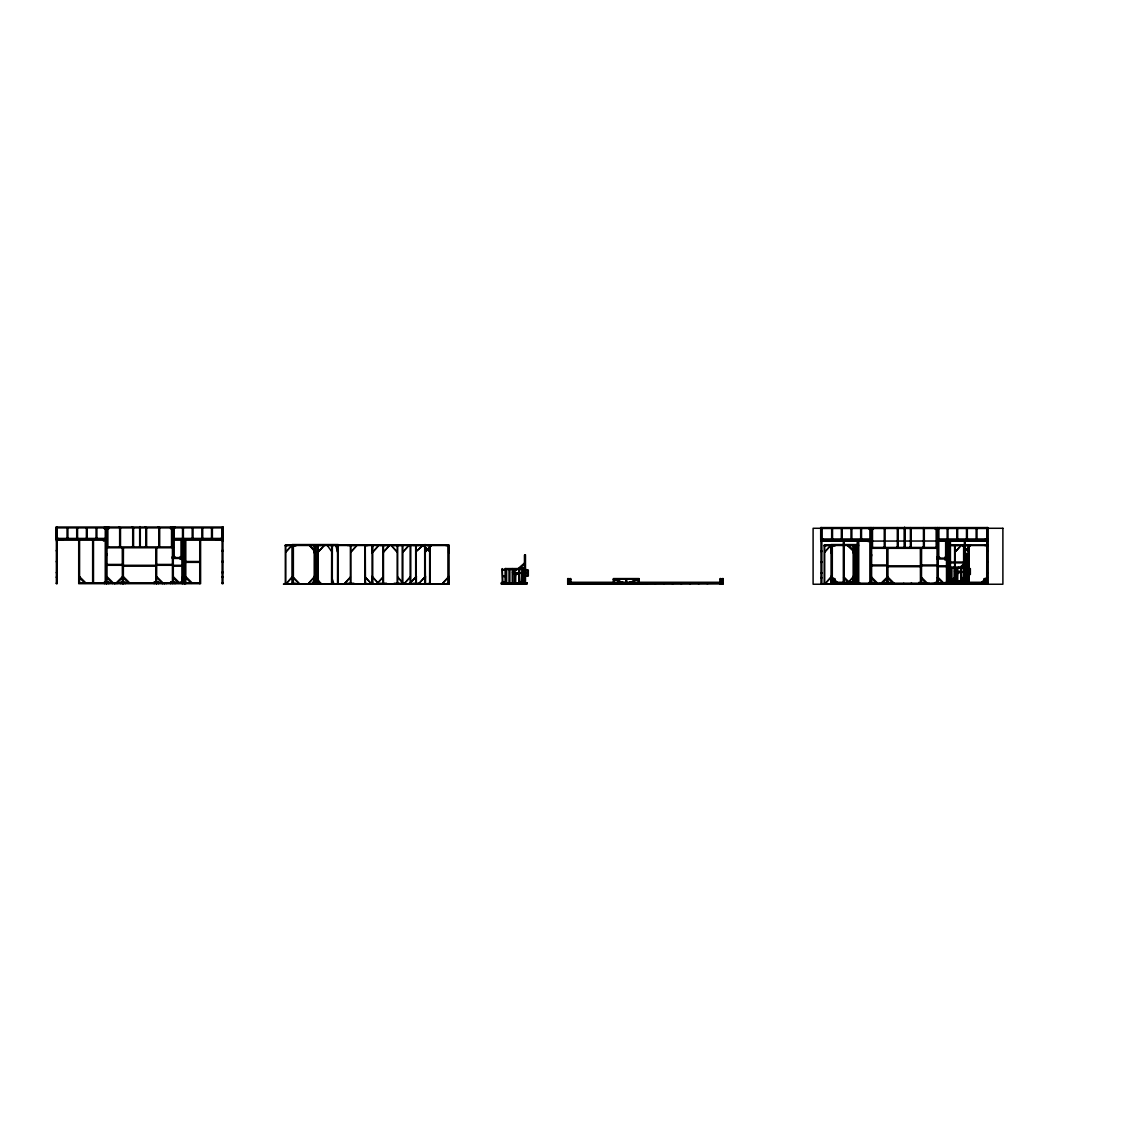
<?xml version="1.0" encoding="UTF-8"?>
<svg xmlns="http://www.w3.org/2000/svg" width="1121" height="1121" viewBox="0 0 1121 1121"><rect width="100%" height="100%" fill="white"/><g stroke="black" fill="none" stroke-linecap="round" stroke-linejoin="round"><path stroke-width="1.5" d="M568.571 584.237L568.557 578.576L567.688 578.576L567.702 584.237L723.171 583.579L567.688 583.579M947.119 541.009L820.978 541.135M949.291 541.009L987.573 541.135M106.411 583.537L106.663 582.079M871.732 583.971L872.124 583.27M887.454 584.055L886.613 583.719L887.496 583.747M949.305 578.576L948.688 578.534M987.503 550.887L986.704 550.929M335.824 545.465L337.533 552.064C339.06 548.617 333.96 538.15 338.164 552.064M331.676 577.119L333.932 584.055M872.32 583.733L872.951 583.733M614.07 579.221L625.826 583.579L614.07 579.221L614.042 583.579M104.94 582.696L104.701 582.696M172.83 528.776L172.746 528.776M158.033 582.71L157.795 582.149M162.195 583.579L162.279 582.626L162.363 583.579M174.708 557.431L174.386 557.431M166.511 583.018L166.595 583.579M170.995 582.71L170.742 582.149M181.252 558.524L181.504 558.524M182.485 559.239L182.401 559.239M174.666 582.71L174.582 582.149M877.112 583.565L877.491 584.237M887.454 582.598L887.51 583.2M936.441 547.412L936.525 547.412M945.872 559.071L945.956 559.071M939.286 583.256L939.048 582.696M945.129 584.237L945.283 582.654M108.008 527.416L108.078 527.823M327.346 545.465L332.026 552.064M315.267 577.441C324.515 585.008 319.233 587.474 315.954 577.119M857.929 582.738L854.426 577.119L857.691 581.084M315.477 551.742L309.102 545.142L315.646 551.742M292.903 577.441L299.293 584.055M853.515 550.649L847.714 545.465L854.58 551.756M831.838 577.441L838.228 584.055M987.615 573.237L986.704 573.349M156.127 577.259L156.744 576.642L162.853 582.738L162.237 583.354L156.632 577.329M156.211 583.284L155.987 547.777M222.939 550.355L222.084 550.383M425.349 552.093L431.627 545.156L424.831 552.064M448.428 577.147L441.954 584.097L448.232 577.161M513.124 573.279L516.977 569.44L516.361 568.823L512.507 572.663L518.743 573.363M851.161 582.654L856.99 577.469L850.054 583.761M964.284 552.093L970.562 545.17L963.752 552.078M955.148 571.808L959.001 567.955L958.385 567.338L954.546 571.192L960.767 571.892M943.392 583.901L944.008 583.284L937.913 577.189L937.296 577.791L943.406 583.466M952.416 579.347L954.938 577.469L951.645 580.776M963.626 577.161L957.152 583.761M987.167 577.161L980.567 583.775L987.489 577.497M987.363 577.147L980.763 583.761L986.592 578.576M56.442 572.327L57.241 572.158M222.939 572.719L222.084 572.803M173.419 547.146L173.419 547.384M638.452 579.221L626.695 583.579L638.438 579.221L638.438 583.579M523.143 582.079L519.612 582.093M965.335 580.566L961.636 580.622M966.638 554.012L967.521 553.368L966.61 553.368L966.666 567.072L966.638 554.012L967.521 554.012L967.535 567.941L949.445 567.969M524.614 555.498L525.483 554.839L524.572 554.839L524.628 568.557L524.614 555.498L525.483 555.484L525.497 582.752M949.445 567.1L967.535 567.072M525.497 568.557L505.109 568.585L505.109 582.752M106.131 527.683L107.013 527.024M132.698 527.683L131.816 527.024M145.758 527.683L144.875 527.024M158.818 527.683L157.949 527.024M170.896 527.851L171.149 527.851M173.18 527.683L172.312 527.024M56.078 527.893L222.953 527.893M910.434 527.977L910.35 528.537M923.564 527.977L923.494 528.537M106.495 528.131L106.579 529.084L106.565 527.024M820.684 528.439L987.573 528.439M173.18 528.776L170.574 528.776L170.574 527.024M937.801 529.308L935.18 529.308L935.18 527.571M56.372 538.416L105.262 538.416M173.293 538.416L223.247 538.416M820.978 538.963L869.882 538.963M937.913 538.963L987.867 538.963M107.013 539.285L56.078 539.285L56.078 527.024L223.247 527.024L223.247 539.285L172.424 539.285M56.372 539.495L63.337 540.154M222.953 539.495L215.975 540.154M871.62 539.832L820.684 539.832L820.684 527.571L987.867 527.571L987.825 584.237M937.03 539.832L987.867 539.832M56.372 540.154L107.013 540.154M172.424 540.154L222.953 540.154M820.978 540.042L827.957 540.7M937.114 540.14L937.114 540.056M987.573 540.042L980.595 540.7M820.978 540.7L871.62 540.7M937.03 540.7L987.573 540.7M56.33 540.826L57.241 540.812M181.882 540.812L182.751 540.812M184.068 540.812L184.937 540.812M222.084 540.812L223.051 540.812M820.978 541.345L821.861 541.345M946.502 541.345L947.371 541.345M948.688 541.345L949.557 541.345M986.704 541.345L987.573 541.345M858.434 544.554L831.067 544.554L831.067 584.195M964.41 544.568L963.948 584.209M858.434 545.002L824.243 545.002L824.243 584.195M949.417 545.058L987.825 545.058M285.309 545.465L448.918 545.507M824.243 545.465L858.532 545.465M949.417 545.507L987.825 545.507M285.309 545.913L288.573 545.465M292.133 545.913L295.93 545.913M364.815 545.913L368.08 545.465M372.046 545.941L372.761 545.955M430.114 545.913L426.849 545.465M448.918 545.955L445.626 545.465M824.243 545.927L827.508 545.465M831.067 545.927L835.033 545.927M858.532 545.927L851.077 545.465M969.048 545.927L965.784 545.465M987.825 545.927L984.56 545.465M119.639 546.249L118.756 546.908M132.698 546.249L131.816 546.908M145.758 546.249L144.875 546.908M158.818 546.249L157.949 546.908M884.245 546.796L883.376 547.44M897.304 546.796L896.436 547.44M910.378 546.796L909.495 547.44M923.438 546.796L922.555 547.44M107.013 546.908L172.424 546.908M107.013 547.342L109.073 547.342M871.62 547.44L937.03 547.44M107.013 547.777L172.424 547.777M871.62 547.889L873.693 547.889M871.62 548.323L937.03 548.323M56.372 550.383L57.241 550.383M820.978 550.929L821.861 550.929M56.372 551.042L57.241 551.042M222.084 551.042L222.953 551.042M820.978 551.588L821.861 551.588M986.704 551.588L987.573 551.588M337.533 551.742L338.248 551.742M314.216 552.961L314.679 545.002M372.074 552.989L372.536 545.016M831.067 552.975L831.53 545.002M853.151 552.975L853.613 545.002M106.131 554.054L107.013 554.054M106.131 554.657L107.013 554.657M870.751 554.601L871.62 554.601M870.751 555.203L871.62 555.203M106.131 555.357L107.013 555.357M870.751 555.904L871.62 555.904M172.312 556.703L174.918 556.703L174.918 557.571M182.751 556.703L180.145 556.703L180.145 557.571M936.932 557.249L939.538 557.249L939.538 558.118M947.371 557.249L944.765 557.249L944.765 558.118M947.077 557.375L946.839 557.936M172.312 557.571L182.751 557.571M939.006 557.978L939.258 557.978M936.932 558.118L947.371 558.118M172.312 558.44L182.751 558.44M936.932 558.987L947.371 558.987M182.751 559.309L180.145 559.309L180.145 558.44M947.371 559.855L944.765 559.855L944.765 558.987M56.372 561.271L57.241 561.271M222.084 561.271L222.953 561.271M185.806 561.481L199.734 561.481M56.372 561.915L57.241 561.915M222.084 561.915L222.953 561.915M820.978 561.817L821.861 561.817M986.704 561.817L987.573 561.817M950.426 562.027L964.354 562.027M185.806 562.364L199.734 562.364M820.978 562.462L821.861 562.462M986.704 562.462L987.573 562.462M950.426 562.896L964.354 562.896M107.013 564.424L122.567 564.424M156.744 564.424L172.424 564.424M871.62 564.97L887.187 564.97M921.364 564.97L937.03 564.97M107.013 565.292L122.567 565.292M123.436 565.292L155.875 565.292M156.744 565.292L172.424 565.292M173.293 565.292L181.882 565.292M871.62 565.839L887.187 565.839M888.056 565.839L920.495 565.839M921.364 565.839L937.03 565.839M937.913 565.839L946.502 565.839M123.436 566.161L155.875 566.161M173.293 566.161L181.882 566.161M963.962 566.203L963.962 567.072M888.056 566.708L920.495 566.708M937.913 566.708L946.502 566.708M954.279 567.086L955.148 567.955L955.274 582.696M966.008 568.599L970.366 568.599L970.366 574.484L966.694 574.484M502.236 569.454L506.636 569.426L506.636 583.579M512.255 568.571L513.124 569.426L513.124 583.579M521.98 582.752L521.98 569.426L522.848 569.426L522.848 582.752M967.353 569.258L969.707 569.258M966.008 569.482L967.353 569.482M502.895 570.113L505.109 570.113M523.983 570.085L528.327 570.085L528.327 575.956L525.329 575.956L525.329 570.085M525.329 570.743L527.683 570.743M964.018 570.799L963.359 581.267M523.983 570.953L525.329 570.953M967.353 571.22L969.707 571.22M963.359 571.668L964.48 571.696M967.353 571.864L969.707 571.864M222.084 572.158L222.953 572.158M521.98 572.285L521.335 582.752M525.329 572.691L527.683 572.691M820.978 572.691L821.861 572.691M986.704 572.691L987.573 572.691M56.372 572.803L57.241 572.803M955.148 572.761L960.767 572.761M521.335 573.153L522.456 573.181M525.329 573.349L527.683 573.349M820.978 573.349L821.861 573.349M956.872 573.406L957.74 573.406M967.353 573.826L969.707 573.826M513.124 574.232L518.743 574.232M514.847 574.891L515.716 574.891M525.329 575.311L527.683 575.311M502.895 575.858L505.109 575.858M314.216 576.222L314.679 584.195M831.067 576.222L831.53 584.195M853.151 576.222L853.613 584.195M955.274 576.222L954.826 582.696M372.074 576.264L372.536 584.237M425.476 576.25L425.013 584.209M502.895 576.516L505.109 576.516M56.372 576.937L57.241 576.937M173.18 576.712L172.522 582.822M222.084 576.937L222.953 576.937M56.372 577.399L57.241 577.399M222.084 577.399L222.953 577.399M937.801 577.259L937.142 584.237M820.978 577.483L821.861 577.483M820.978 577.932L821.861 577.932M948.688 577.918L949.333 584.237M831.726 578.576L832.609 578.576L832.609 584.237M987.209 578.576L986.34 578.576L986.34 584.237M567.688 579.221L570.771 579.221M613.285 579.221L639.096 579.221M720.074 579.221L723.171 579.221M831.726 579.221L834.823 579.221M984.126 579.221L987.209 579.221M567.688 579.837L570.771 579.837M613.285 579.879L614.154 579.879M625.812 579.879L626.681 579.879M639.096 579.879L638.227 579.221M720.074 579.837L723.171 579.837M831.726 579.837L834.823 579.837M984.126 579.837L987.209 579.837M956.872 580.342L957.53 572.789M950.23 581.267L968.992 581.267M968.992 581.449L950.174 582.093M514.847 581.813L515.492 574.274M158.593 582.822L158.593 581.953L154.138 581.953L154.138 583.691M182.751 581.953L180.257 581.953L180.257 582.822M108.177 582.149L108.261 583.102L108.261 582.135M122.904 582.654L123.002 581.659L123.002 583.691M154.488 582.135L154.236 582.696M156.281 582.079L156.309 583.691M502.236 582.093L505.767 582.093M570.771 582.275L720.074 582.275M834.823 582.275L857.943 582.275M949.291 582.275L984.126 582.275M935.222 582.472L939.65 582.486L939.65 584.237M947.371 582.486L944.877 582.486L944.877 583.368M568.557 582.752L606.321 582.752M720.074 582.752L607.988 582.934M832.609 582.752L843.496 582.752M871.283 582.626L871.185 584.237M885.912 582.696L885.66 583.256M919.108 582.668L918.926 584.195M947.091 582.668L946.839 583.242M963.878 582.752L984.126 582.752M78.708 582.822L182.751 582.822M184.068 582.822L184.937 582.822M185.806 582.822L199.734 582.822M501.367 582.934L526.968 582.934M568.557 582.934L720.074 582.934M832.609 582.934L852.955 582.934M854.594 582.934L857.943 582.934M949.291 582.934L984.126 582.934M56.372 583.032L57.241 583.032M112.815 583.018L112.745 583.579M117.215 583.018L116.976 583.579M222.084 583.032L222.953 583.032M869.237 583.242L869.434 583.733M285.309 583.27L288.573 583.733M292.133 583.27L295.93 583.27M364.815 583.27L368.08 583.733M372.046 583.298L372.761 583.298M402.201 583.312L405.466 583.775M410.776 583.298L407.512 583.775M430.114 583.27L426.849 583.733M448.89 583.312L445.626 583.733M824.243 583.27L827.508 583.733M831.067 583.27L835.033 583.27M843.328 583.368L947.371 583.368M948.688 583.368L949.557 583.368M950.426 583.368L964.41 583.298M969.048 583.27L965.784 583.733M987.825 583.27L984.56 583.733M56.372 583.495L57.241 583.691L57.241 539.495M222.953 583.495L222.084 583.691L222.084 539.495M501.367 583.579L526.968 583.579M820.978 583.579L821.861 583.579M831.726 583.579L987.573 583.579M448.89 583.747L283.431 584.181L448.89 584.223L448.89 545.002L285.309 545.002L285.309 584.195M987.825 583.775L822.366 584.195M506.426 584.237L509.901 584.237M515.562 584.237L519.037 584.237M820.978 584.041L821.861 584.041M876.468 584.055L877.365 584.125M881.596 584.125L881.835 583.565M918.239 584.237L921.63 584.237M930.864 584.237L924.699 583.579M931.719 584.237L937.801 583.985M986.704 584.041L987.573 584.041M172.494 539.509L171.933 539.762M423.051 545.465L429.974 551.742L423.374 545.142L415.821 551.742L422.757 545.465M123.072 577.259L122.455 576.642L116.36 582.738L116.976 583.354L123.436 576.642L129.546 582.738L128.929 583.354L122.82 577.259M848.037 545.142L854.412 551.756M847.882 545.465L853.207 550.971M832.146 577.119L838.536 583.733M314.581 550.649L309.27 545.142L314.272 550.971M293.212 577.119L299.601 583.733M854.426 577.119L858.392 582.738M315.491 577.119L320.396 584.055M937.114 529.308L937.198 529.308M946.783 559.785L946.867 559.785M931.453 583.565L931.369 583.565M927.053 583.565L926.815 584.125M872.698 528.369L872.769 528.369M871.031 529.21L871.185 527.571M182.471 556.843L182.106 558.44M172.144 546.866L172.059 546.866M119.849 528.005L119.933 528.005M987.573 527.571L987.629 584.237M987.181 583.312L987.167 584.237M986.998 527.571L986.998 539.832M986.83 528.285L986.704 584.237M985.387 538.963L985.387 539.832M984.995 584.237L984.995 578.576L984.126 578.576L984.126 584.237M977.008 528.439L977.008 539.832M976.125 528.439L976.125 539.832M971.907 582.738L971.907 583.579M971.038 582.738L971.038 583.579M969.707 568.599L969.707 574.484M969.048 545.002L969.048 584.195M968.586 545.927L968.586 584.195M967.535 581.267L967.535 567.955L966.666 567.955L966.666 581.267M967.339 528.439L967.339 539.832M967.353 568.599L967.353 574.484M966.47 528.439L966.47 539.832M966.008 581.267L966.008 567.955L965.139 567.955L965.139 581.267M965.223 540.7L965.223 584.237M964.887 581.267L964.887 567.955L964.018 567.955L964.018 581.267M964.354 540.7L964.354 584.237M963.626 545.493L963.626 583.803M963.205 583.579L963.205 582.738L962.336 583.579M961.636 581.267L961.636 567.955L960.767 567.955L960.767 581.267M958.315 545.465L951.785 545.465M958.315 583.27L958.315 584.195M957.67 528.439L957.67 539.832M957.74 572.761L957.74 581.267M956.802 528.439L956.802 539.832M956.872 572.761L956.872 581.267M955.078 545.927L955.078 581.575M954.616 545.927L954.616 581.575M954.503 583.579L954.503 582.738L953.635 583.579M954.279 567.955L954.279 581.267M951.911 581.267L951.911 567.955L951.042 567.955L951.042 582.093M951.785 583.27L951.785 584.195M950.426 540.7L950.426 584.237M949.557 540.7L949.711 584.237M948.688 540.7L948.688 584.237M948.002 528.439L948.002 539.832M947.399 583.537L947.371 540.7M947.133 528.439L947.133 539.832M946.839 557.375L946.727 558.987M946.839 582.668L946.727 584.237M946.502 540.7L946.502 583.088M945.634 540.7L945.634 558.118M944.4 583.312L944.513 584.237M941.136 583.312L941.136 584.237M939.538 527.571L939.538 528.439M938.781 528.439L938.781 538.963M938.781 540.7L938.781 558.118M938.361 528.439L938.361 539.832M937.913 528.439L937.913 583.368M937.801 527.571L937.801 584.237M937.366 527.571L937.366 528.439M937.478 583.368L937.394 584.237M937.142 557.249L937.142 558.987M937.03 528.439L937.03 583.368M936.161 528.439L936.161 547.44M935.292 582.486L935.292 584.237M933.134 583.27L933.134 584.195M929.309 583.368L929.309 584.237M928.65 583.368L928.65 584.237M925.456 583.27L925.526 584.237M924.307 528.439L924.307 547.44M923.438 527.571L923.438 547.44M923.101 584.237L923.214 582.486L918.758 582.486L918.758 584.237M921.476 548.323L921.476 582.486M921.364 548.323L921.252 584.237M920.817 582.626L920.93 584.237M920.607 548.323L920.705 584.237M920.495 548.323L920.495 582.486M911.667 584.237L911.695 583.298L911.471 584.237M911.247 528.439L911.247 547.44M911.009 583.298L911.009 584.237M910.378 527.571L910.378 547.44M904.927 528.439L904.927 547.44M904.605 527.122L904.605 547.398M904.283 528.439L904.283 547.44M903.75 583.27L903.848 584.195M898.187 528.439L898.187 547.44M897.753 539.944L897.753 547.44M897.304 527.571L897.304 547.44M892.806 583.27L892.806 584.195M889.864 584.237L889.808 582.486L885.45 582.486L885.45 584.237M887.958 548.323L887.958 584.237M887.706 582.598L887.622 584.237M887.3 584.237L887.187 548.323L887.075 582.486M886.277 583.27L886.277 584.195M885.128 528.439L885.128 547.44M884.245 528.439L884.245 547.44M879.733 583.368L879.733 584.237M879.088 583.368L879.088 584.237M877.126 583.27L877.126 584.195M876.468 583.27L876.496 584.195M873.371 527.571L873.371 529.308L869.013 529.308L869.013 527.571M873.371 584.237L873.371 582.486L869.013 582.486L869.013 584.237M872.951 583.256L872.698 583.733M872.502 528.439L872.502 547.44M871.62 528.439L871.62 582.486M871.409 583.368L871.409 584.237M870.751 527.571L870.751 584.237M869.882 528.439L869.882 539.832M869.868 582.486L869.868 541.569L868.074 541.569L868.074 540.7M861.531 528.439L861.531 539.832M860.662 528.439L860.662 539.832M860.157 583.27L860.157 584.195M858.756 541.135L858.756 584.237M858.125 540.7L858.125 583.368M857.257 540.7L857.397 583.733M857.061 545.465L857.117 581.575M857.061 583.27L857.131 584.195M856.738 545.465L856.668 582.696M854.889 545.927L854.889 583.27M854.566 545.927L854.566 583.27M854.426 545.927L854.426 583.27M854.104 545.927L854.104 583.27M853.81 545.002L853.81 584.195M853.151 545.002L853.151 584.195M851.862 528.439L851.862 539.832M850.993 528.439L850.993 539.832M844.197 540.7L844.197 583.368M843.328 540.7L843.328 584.237M842.193 528.439L842.193 539.832M841.325 528.439L841.325 539.832M841.311 582.738L841.311 583.579M840.442 582.738L840.442 583.579M835.033 582.275L835.033 583.733M834.823 584.237L834.823 578.576L833.954 578.576L833.954 584.237M832.539 528.439L832.539 539.832M832.314 545.927L832.314 583.27M832.146 545.927L832.146 583.27M831.88 545.002L831.88 584.195L831.726 545.002M831.656 528.439L831.656 539.832M824.706 545.927L824.706 584.195M823.164 538.963L823.164 539.832M821.861 528.439L821.861 538.963M821.861 540.042L821.861 584.237M821.567 527.571L821.567 539.832M820.978 527.571L820.978 584.237M723.171 584.237L723.171 578.576L722.302 578.576L722.302 584.237M720.943 584.237L720.943 578.576L720.074 578.576L720.074 584.237M707.869 582.738L707.869 583.579M707.001 582.738L707.001 583.579M699.154 582.738L699.154 583.579M698.285 582.738L698.285 583.579M690.452 582.738L690.452 583.579M689.583 582.738L689.583 583.579M681.75 582.738L681.75 583.579M680.881 582.738L680.881 583.579M673.034 582.738L673.034 583.579M672.166 582.738L672.166 583.579M664.333 582.738L664.333 583.579M663.464 582.738L663.464 583.579M655.631 582.738L655.631 583.579M654.748 582.738L654.748 583.579M646.915 582.738L646.915 583.579M646.046 582.738L646.046 583.579M639.096 584.237L639.096 578.576L613.397 578.576L613.453 583.579M638.227 582.275L638.227 584.237M637.345 582.738L637.387 584.237M629.498 582.738L629.498 583.579M628.629 582.738L628.629 583.579M626.583 579.221L626.681 584.237M625.812 579.221L625.854 584.237M620.796 582.738L620.796 583.579M619.927 582.738L619.927 583.579M614.28 582.275L614.28 584.237M585.106 582.738L585.106 583.579M577.259 582.738L577.259 583.579M576.39 582.738L576.39 583.579M570.981 582.275L570.939 583.579M570.771 584.237L570.771 578.576L569.902 578.576L569.902 584.237M527.683 570.085L527.683 575.956M524.628 582.752L524.628 569.426L525.497 569.426L505.767 569.454L505.767 568.585L505.767 583.579M523.983 582.752L523.983 569.426L523.115 569.426L523.115 582.752M519.612 582.752L519.612 569.426L518.743 569.426L518.743 582.752M515.716 574.232L515.716 582.752M514.847 574.232L514.847 582.752M512.255 569.426L512.255 583.579M509.887 582.752L509.887 569.426L509.004 569.426L509.004 583.579M502.895 582.752L502.236 568.585L502.236 583.579M448.694 545.044L448.694 553.101M448.694 576.264L448.694 584.237M448.428 545.913L448.428 584.237M448.246 544.946L448.232 584.237M430.114 545.002L430.114 584.195M429.651 545.913L429.651 584.195M425.476 584.209L424.831 544.568L424.831 584.209M425.279 544.568L425.349 583.789M424.691 545.479L424.691 583.789M419.38 545.465L412.85 545.465M419.38 584.181L419.38 583.27L412.85 583.27L412.85 584.181M416.339 584.195L416.339 576.222L415.779 583.733M416.143 545.913L416.143 583.27M415.681 545.913L415.681 583.27M410.776 545.507L410.776 584.223M410.132 545.507L410.132 583.298M402.859 545.479L402.859 584.223M402.201 545.479L402.201 584.223M400.729 545.465L394.2 545.465M400.729 584.181L400.729 583.27L394.2 583.27L394.2 584.181M397.689 545.913L397.689 584.195M397.226 545.913L397.226 584.195M386.535 545.465L380.005 545.465M386.535 584.181L386.535 583.27L380.005 583.27L380.005 584.181M383.494 545.913L383.494 584.195M383.032 545.913L383.046 584.195M372.733 545.03L372.733 584.223M372.074 545.016L372.074 584.237M365.46 583.733L365.264 545.913M364.815 545.002L364.914 584.195M353.872 545.465L347.342 545.465M353.872 584.181L353.872 583.27L347.342 583.27L347.342 584.181M350.845 545.913L350.845 584.195M350.383 545.913L350.397 584.195M338.682 545.465L336.903 545.465M338.682 583.733L336.903 583.733M338.192 584.181L338.192 544.554L292.133 544.554L292.133 584.195M337.561 545.002L337.533 584.181M333.764 545.465L329.924 545.465M333.764 583.733L329.924 583.733M331.676 545.913L331.564 583.27M321.223 545.465L312.142 545.465M321.223 584.181L321.223 583.27L312.479 583.733M318.462 583.27L318.294 584.181L318.126 545.465M317.958 545.002L317.733 584.195M315.954 545.913L315.954 583.27M315.491 545.913L315.632 583.27M315.169 545.913L315.169 583.27M314.875 545.002L314.875 584.181M314.216 545.002L314.216 584.195M293.38 545.913L293.38 583.27M293.212 545.913L293.212 583.27M292.945 545.002L292.791 584.181M292.595 545.002L292.595 584.195M285.771 545.913L285.771 584.195M222.953 527.024L222.953 583.691M222.378 527.024L222.378 539.285M222.084 527.893L222.084 538.416M220.767 538.416L220.767 539.285M212.387 527.893L212.387 539.285M211.519 527.893L211.519 539.285M202.719 527.893L202.719 539.285M201.85 527.893L201.85 539.285M200.603 540.154L200.603 583.691L78.708 583.691L78.708 540.154M199.734 540.154L199.734 583.691M193.05 527.893L193.05 539.285M192.181 527.893L192.181 539.285M185.806 540.154L185.806 583.691M184.937 540.154L184.937 583.691M184.713 577.371L184.713 583.691M184.068 540.154L184.068 583.691M183.382 527.893L183.382 539.285M182.751 540.154L182.751 583.691M182.513 527.893L182.513 539.285M182.106 577.371L182.106 583.691M181.882 540.154L181.91 582.542M181.013 540.154L181.013 557.571M174.918 527.024L174.918 527.893M175.03 583.691L175.03 581.953L170.602 581.925L170.672 583.691M174.161 527.893L174.161 538.416M174.161 540.154L174.161 557.571M173.741 527.893L173.741 539.285M173.293 527.893L173.293 582.822L173.18 527.024M172.746 527.024L172.746 527.893M172.746 582.822L172.746 583.691M172.522 556.703L172.522 558.44M172.424 527.893L172.424 582.822M171.541 527.893L171.541 546.908M164.689 582.822L164.689 583.691M164.044 582.822L164.044 583.691M159.686 527.893L159.686 546.908M158.818 527.024L158.818 546.908M158.481 581.953L158.481 583.691M156.744 547.777L156.632 583.691M155.875 547.777L155.875 581.953M146.627 527.893L146.627 546.908M145.758 527.024L145.758 546.908M140.307 527.893L140.307 546.908M139.985 526.576L139.985 546.866M139.663 527.893L139.663 546.908M133.567 527.893L133.567 546.908M133.133 539.397L133.133 546.908M132.698 527.024L132.698 546.908M125.188 583.691L125.188 581.953L120.83 581.953L120.83 583.691M123.436 547.777L123.338 583.691M122.567 547.777L122.679 583.691M122.455 547.777L122.455 581.953M120.508 527.893L120.508 546.908M119.639 527.024L118.756 527.024M119.639 527.893L119.639 546.908M115.113 582.822L115.113 583.691M114.468 582.822L114.468 583.691M108.751 527.024L108.751 528.776L104.393 528.776L104.393 527.024M108.751 583.691L108.751 581.953L104.393 581.953L104.393 583.691M107.882 527.893L107.882 546.908M107.013 527.893L107.013 581.953M106.789 582.822L106.789 583.691M106.131 527.024L106.131 583.691M105.262 527.893L105.262 539.285M105.248 581.953L105.248 541.023L103.454 541.023L103.454 540.154M96.91 527.893L96.91 539.285M96.042 527.893L96.042 539.285M93.505 540.154L93.505 582.822M92.637 540.154L92.637 582.822M87.242 527.893L87.242 539.285M86.373 527.893L86.373 539.285M79.577 540.154L79.577 582.822M77.573 527.893L77.573 539.285M76.704 527.893L76.704 539.285M67.919 527.893L67.919 539.285M67.036 527.893L67.036 539.285M58.544 538.416L58.544 539.285M57.241 527.893L57.241 538.416M56.947 527.024L56.947 539.285M56.372 527.024L56.372 583.691M515.268 572.789L521.769 573.392L515.268 572.789M957.292 571.304L963.808 571.906L957.292 571.304M884.791 528.537L884.721 528.537M79.577 576.642L78.96 577.259L85.07 583.354L85.686 582.738L79.577 576.642M107.013 576.642L106.397 577.259L112.492 583.354L113.109 582.738L107.013 576.642M173.293 576.642L172.676 577.259L178.771 583.354L179.388 582.738L173.293 576.642M185.876 576.642L185.259 577.259L191.369 583.354L191.985 582.738L185.876 576.642M292.049 545.142L285.771 552.064L292.049 545.142M292.133 577.119L285.855 584.055L292.133 577.119M324.473 545.142L318.196 552.064L324.473 545.142M314.216 577.119L307.939 584.055L314.216 577.119M317.733 577.147L311.442 584.069L317.733 577.147M357.123 545.142L350.845 552.064L357.123 545.142M379.024 545.156L372.733 552.107L379.024 545.156M350.383 577.147L344.105 584.069L350.383 577.147M389.772 545.142L383.494 552.064L389.772 545.142M390.949 545.142L397.226 552.064L390.949 545.142M365.264 577.119L371.555 584.055L365.264 577.119M372.733 577.147L379.024 584.069L372.733 577.147M409.137 545.156L402.859 552.093L409.137 545.156M383.032 577.147L376.754 584.069L383.032 577.147M397.689 577.119L403.98 584.055L397.689 577.119M410.132 577.161L403.84 584.097L410.132 577.161M415.681 577.147L409.403 584.069L415.681 577.147M424.691 577.161L418.413 584.097L424.831 577.147M830.983 545.142L824.706 552.078L830.983 545.142M831.067 577.119L824.79 584.055L831.067 577.119M844.197 577.189L843.581 577.791L849.69 583.901L850.307 583.284L844.197 577.189M853.151 577.119L846.873 584.055L853.151 577.119M871.62 577.189L871.017 577.791L877.112 583.901L877.729 583.284L871.62 577.189M887.075 577.189L880.98 583.284L881.596 583.901L887.692 577.791L887.075 577.189M888.056 577.189L887.44 577.791L893.549 583.901L894.166 583.284L888.056 577.189M921.364 577.189L920.747 577.791L926.857 583.901L927.473 583.284L921.364 577.189M961.356 545.142L955.078 552.078L961.356 545.142M962.308 545.142L968.586 552.078L962.308 545.142M950.496 577.189L949.879 577.791L955.989 583.901L956.605 583.284L950.496 577.189M524.628 562.924L518.392 568.347L518.967 569.006L525.189 563.583L524.628 562.924M966.652 561.453L960.431 566.862L961.005 567.52L967.227 562.111L966.652 561.453M1002.889 528.285L813.103 528.285L813.103 584.237L1002.889 584.237L1002.889 528.285M965.573 566.203L964.915 567.072L965.573 566.203M521.938 567.688L521.279 568.557L521.938 567.688M523.535 567.688L522.89 568.557L523.535 567.688M526.968 582.752L501.367 582.752L501.367 584.237L526.968 584.237L526.968 582.752M332.306 583.27L332.306 545.913L332.194 583.27"/></g></svg>
